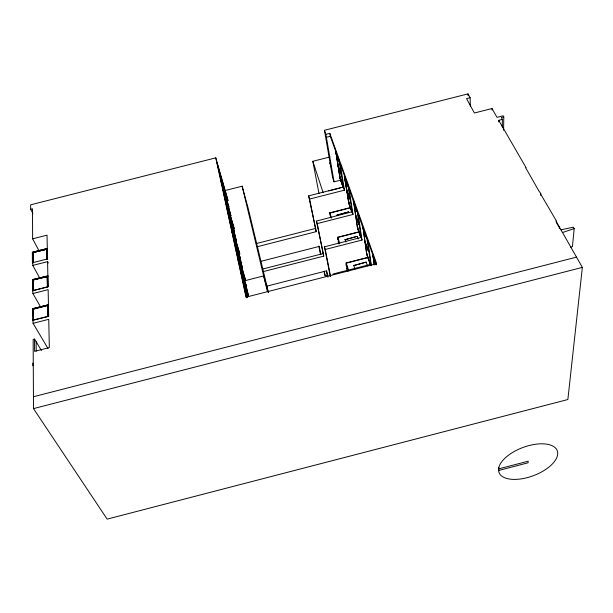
<?xml version="1.0" encoding="UTF-8"?>
<svg xmlns="http://www.w3.org/2000/svg" width="613" height="613" viewBox="0 0 613 613"><rect width="100%" height="100%" fill="white"/><g stroke="black" fill="none" stroke-linecap="round" stroke-linejoin="round"><path stroke-width="0.92" d="M491.978 110.064L491.978 108.532L474.385 112.999L466.562 98.639L470.148 97.735L470.332 106.294M498.675 121.864L498.691 120.324L502.384 119.389L502.3 127.021M503.61 130.262L503.779 116.899L503.135 115.788L496.997 117.344L491.978 108.532M540.658 195.363L540.766 193.486L538.858 190.934L525.678 167.77L526.069 167.671L498.691 120.324M559.332 228.695L559.454 227.147M560.979 229.852L573.339 227.155L574.174 228.588L572.458 246.549L570.718 247.139M540.766 193.486L540.36 193.585L556.359 220.872L555.945 220.979L582.35 267.398L567.86 399.53L107.145 519.127L33.5 408.603L33.148 339.426L34.535 339.073L41.469 350.567M562.619 232.496L574.174 228.588M498.637 468.899L528.168 461.206L528.077 462.807L498.622 470.477M33.439 396.741L576.511 257.138M33.5 408.603L582.35 267.398M32.351 252.257L47.216 248.48L32.351 252.257L32.397 262.563L32.88 262.908L32.773 265.406L47.569 261.636L48.297 263M343.035 186.689L340.031 178.161L343.104 187.103L339.962 178.199L335.84 151.687L340.307 178.337L340.169 177.954M344.483 176.552L348.927 202.78L348.789 202.374L344.59 176.084L347.962 185.486L352.13 211.96L353.011 214.45L317.228 223.584L323.733 256.119L263.414 271.559M230.258 215.653L230.802 215.515M343.073 186.919L343.609 186.781M230.312 215.837L230.856 215.699L228.557 206.543M257.429 246.679L316.216 231.66L308.623 195.884L343.64 186.965L340.905 179.111M234.181 232.043L226.749 206.075L228.756 216.366L223.707 193.317L234.296 229.001L223.002 190.076L223.393 190.49L217.531 164.905M328.775 190.881L340.276 187.946M347.786 186.046L344.56 177.042L347.786 186.046L347.709 185.547M308.623 195.884L309.603 199.056L344.452 190.183L340.154 163.717L347.962 185.486M230.756 219.653L232.542 229.04L230.365 219.255L232.794 228.978M32.481 279.62L47.868 275.911L32.481 279.62L32.91 293.527L40.489 306.791M349.778 198.65L346.575 189.647L349.847 199.125M47.216 276.547L47.423 286.938L47.216 276.547L32.481 280.095L47.875 276.379L33.094 279.934L33.255 290.554L48.082 286.777L47.576 261.644M241.744 267.965L242.319 267.82L240.058 257.552L232.12 232.013L240.104 257.812M358.076 227.86L357.517 227.998L353.54 201.041L357.486 227.814M234.112 231.821L236.526 241.468L235.967 241.614L236.472 241.292M232.22 232.457L240.158 257.989L239.591 258.134M234.419 231.982L233.928 232.304L234.472 232.158L226.588 206.558M348.682 202.842L349.234 202.704M349.264 202.888L348.713 203.026L344.337 176.146M330.645 217.799L329.74 212.857L351.011 207.432M329.786 213.102L350.123 207.914M32.527 290.531L33.148 290.37M47.324 286.761L48.082 286.769L32.635 290.708M351.824 211.608L348.651 202.604L351.885 212.029L348.575 202.619M323.733 256.119L316.446 221.071L352.414 211.7M32.91 293.527L48.143 289.642L48.688 316.277L32.941 320.086M229.009 216.297L228.618 215.891L239.821 254.073L229.178 218.458L234.503 242.794M356.919 211.546L348.851 187.976L353.011 214.45M236.419 245.522L238.311 255.437L236.02 245.123L238.572 255.368M256.655 243.461L315.243 228.496M358.835 224.151L355.456 214.634L358.904 224.626M48.029 348.552L33.064 323.327L32.619 308.592L48.45 304.761L32.987 308.707M48.35 304.584L48.588 316.093L48.006 316.446L33.386 320.178L33.225 308.937L32.619 309.09L32.857 309.496M32.727 309.274L48.465 305.259M33.332 309.121L47.791 305.427L48.006 316.446L47.791 305.427M246.104 285.099L245.575 285.428L246.158 285.283L238.074 259.383L245.844 285.168M370.298 264.019L366.758 253.966L370.359 264.433L366.658 253.935L363.011 227.461L366.819 254.387L367.394 254.234L366.789 254.203M338.958 244.035L337.74 237.231L359.846 231.584M337.778 237.476L358.046 232.296M357.172 236.35L345.088 239.691L357.172 236.35L358.084 238.97M260.387 261.46L319.212 246.418L320.883 254.671M32.673 320.155L33.386 320.178M360.804 237.085L357.456 227.584L360.865 237.507L357.364 227.576M241.691 267.789L242.265 267.643M360.842 237.323L361.409 237.177M330.284 276.471L324.453 246.817L361.432 237.361M33.064 323.319L48.749 319.319L49.324 347.579L34.612 351.349L34.535 339.073M234.365 242.311L245.652 280.524L234.955 245.039L240.595 270.785M366.589 238.557L358.046 213.623L362.045 240.066L325.273 249.468L330.553 276.333M242.403 272.869L244.418 283.359L242.005 272.478L244.687 283.298M262.801 269.007L322.959 253.621M244.549 280.808L263.651 275.919L268.203 292.301M368.421 251.123L364.842 241.055L368.49 251.598M245.782 284.945L248.449 295.673L247.859 295.826M247.407 297.32L244.388 288.409L247.131 297.389M374.091 264.854L373.049 255.46L374.359 264.785M347.586 271.069L346.169 262.939L368.229 257.284M346.215 263.176L368.267 257.529M266.609 286.21L326.668 270.823L327.94 277.214M366.168 262.126L353.755 265.559L366.168 262.126L367.432 265.896M324.208 272.624L325.166 275.773L327.894 275.068M247.805 295.65L248.388 295.497M370.329 264.249L370.942 264.287L332.913 274.034M216.688 162.039L228.028 200.589L215.776 157.855L30.65 204.811L30.665 209.24L32.872 213.485M341.165 180L334.054 181.808L332.652 177.747L324.446 130.293L468.033 93.873L470.148 97.735M30.665 209.24L32.481 208.78L32.635 238.825L38.956 250.633M324.446 130.293L325.878 134.339L329.825 133.335L376.65 263.697L246.035 297.167L215.776 157.855M326.384 137.281L330.315 136.285L339.027 160.575L343.341 187.042L344.452 190.183M228.864 206.704L228.381 207.018L228.917 206.887L221.002 180.866L230.856 215.699M221.331 181.203L228.626 206.765M335.978 152.07L340.1 178.582L340.629 178.444M318.99 193.562L312.829 161.296L329.94 156.951M503.779 116.899L501.319 117.527L502.384 119.389M335.595 151.748L339.027 160.575M32.635 238.825L47.032 235.162L47.515 258.924L32.497 262.747M338.859 161.127L335.817 152.622L338.859 161.127L338.782 160.637M225.676 190.398L242.143 186.214L248.188 208.29L268.425 292.363M225.216 194.367L226.902 203.24L224.841 193.961L227.147 203.179M340.92 173.724L337.893 165.211L340.997 174.207M46.68 249.261L46.872 259.084L46.68 249.261L32.351 252.702L47.316 249.1L32.949 252.548L33.102 262.594L33.048 252.725M32.351 252.702L32.826 253.039M340.069 178.398L340.606 178.26M32.397 262.563L33.002 262.41M46.78 258.908L47.515 258.924M556.221 222.151L559.079 227.193M32.841 280.202L32.841 279.735M32.481 280.095L32.765 290.937M32.773 265.406L39.707 277.965M32.704 252.372L32.704 252.817M376.098 263.965L367.785 240.786L371.325 265.26M376.16 264.448L373.01 256.495L375.884 264.525M353.28 201.11L356.843 211.056M362.743 227.53L366.52 238.066M372.773 255.529L376.137 264.923M359.272 231.124L360.827 235.63M357.586 227.323L357.739 227.752M362.045 240.066L361.118 237.438L357.103 210.995M371.11 265.758L366.789 237.997M329.702 162.774L331.219 167.157M345.042 239.445L345.924 242.074M353.709 265.314L354.935 269.099M312.829 161.296L323.12 192.666M329.74 212.857L331.464 218.105M337.74 237.231L339.778 243.445M346.169 262.939L348.835 271.053M316.446 221.071L317.228 223.584M324.453 246.817L325.273 249.468M248.234 296.715L241.078 273.199L246.449 297.696M248.449 295.673L245.744 284.7M240.449 270.302L248.434 296.554M242.319 267.82L239.752 257.437M226.749 206.075L234.381 231.745M236.526 241.468L234.089 231.63M242.143 186.214L267.421 291.635M221.247 180.804L223.393 190.49M232.381 231.944L234.771 242.725M238.342 259.322L240.863 270.716M244.664 288.34L246.725 297.627M318.806 246.005L320.484 254.265M309.603 199.056L316.216 231.66M324.231 271.184L325.166 275.773M326.453 271.069L327.549 276.547M337.464 237.775L337.801 239.645M338.131 241.507L338.468 243.369M346 264.257L346.322 266.111M346.644 267.965L346.973 269.827M325.878 134.339L334.054 181.808M329.825 133.335L330.315 136.285M468.033 93.873L468.079 95.789M47.216 248.48L47.423 258.74M47.768 275.727L47.99 286.593M36.144 341.74L36.213 351.165M33.194 280.118L33.255 290.554M33.225 308.937L33.286 320.001M32.573 253.108L32.627 262.969M32.78 363.042L32.795 365.792M498.806 467.573L498.76 471.711A31.094 15.041 -20.5 0 0 543.877 470.615A31.094 15.041 -20.5 0 0 544.191 443.881A31.094 15.041 -20.5 0 0 498.806 467.573M348.644 211.906L336.874 215.171L348.644 211.906"/></g></svg>
